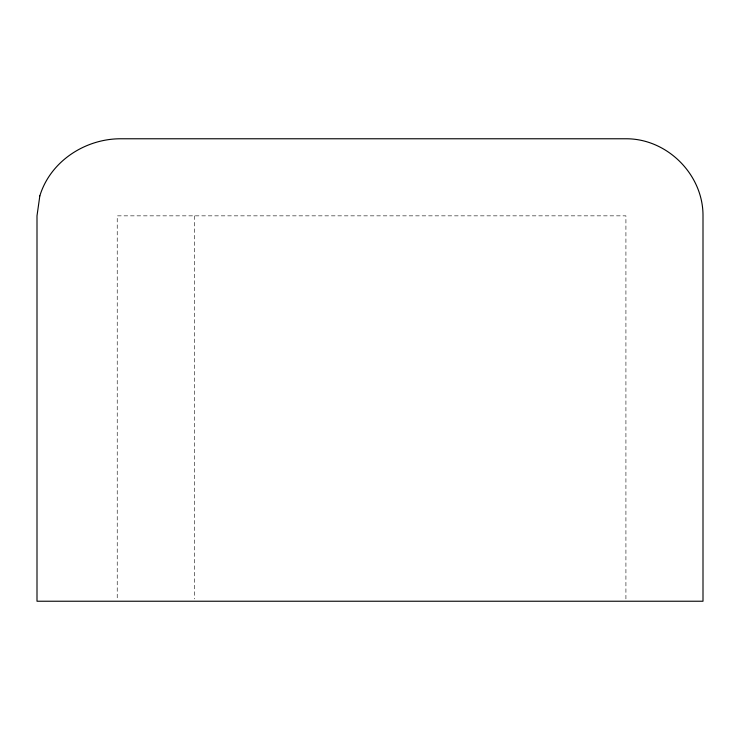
<?xml version="1.0" encoding="UTF-8"?>
<svg xmlns="http://www.w3.org/2000/svg" width="740" height="740" viewBox="0 0 740 740"><rect width="100%" height="100%" fill="white"/><g stroke="black" fill="none" stroke-linecap="round" stroke-linejoin="round"><path stroke-width="0.56" stroke-dasharray="3.7 2.78" d="M625.92 598.919L625.92 215.849L117.225 215.849L117.225 598.919M194.296 215.849L194.296 598.919"/><path stroke-width="1.11" d="M39.831 195.897L37 215.849L37 601.232L703 601.232L703 215.849C703.259 174.594 667.175 138.519 625.92 138.769L120.176 138.769C84.859 138.935 50.283 161.477 39.831 195.897"/></g></svg>
